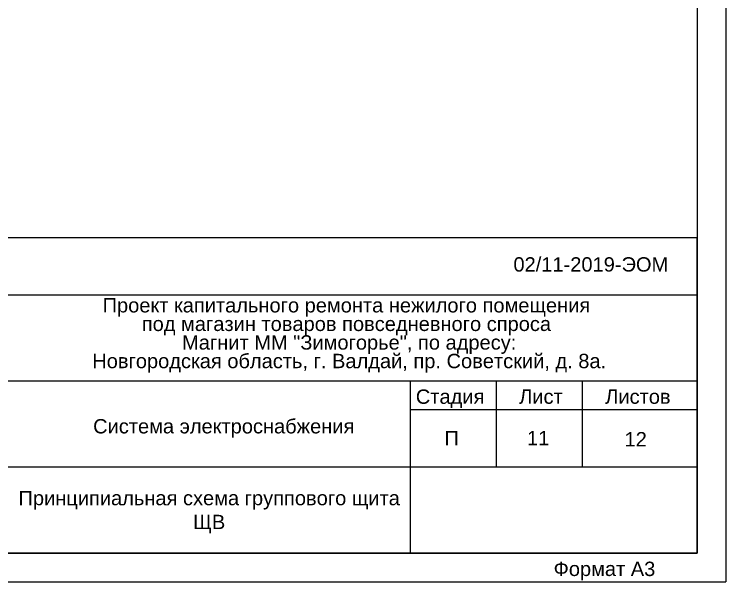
# Model space of a CAD drawing. Header units: metres. Extents: x -1525 to -1043, y -1331 to -1144.
# Drawn here: x -1254.14 to -1241.74, y -1264.78 to -1254.89 of the extents above; entities that cross this region are included whole.
import ezdxf
from ezdxf.enums import TextEntityAlignment as Align

# ---------------------------------------------------------------- set-up
doc = ezdxf.new("R2010")
doc.units = ezdxf.units.M
doc.header["$MEASUREMENT"] = 0
doc.layers.add('ELPROJECT', color=7, linetype='Continuous')
doc.styles.add('ELPROJECT', font='Arial')
doc.styles.add('GOST 2.304', font='CS_Gost2304.shx')
doc.styles.add('Style-Arial', font='arial.ttf')

msp = doc.modelspace()

# ---------------------------------------------------------------- linework, layer by layer
at = {"layer": 'ELPROJECT'}
for p, q in [((-1241.74082879, -1235.07673829), (-1241.74082879, -1264.77673829)), ((-1242.24082879, -1235.57673829), (-1242.24082879, -1264.27673829)), ((-1254.24082879, -1258.77673829), (-1242.24082879, -1258.77673829)), ((-1242.24082879, -1264.27673829), (-1242.24082879, -1258.77673829)), ((-1254.24082879, -1259.77673829), (-1242.24082879, -1259.77673829)), ((-1254.24082879, -1261.27673829), (-1242.24082879, -1261.27673829)), ((-1247.24082879, -1261.27673829), (-1247.24082879, -1264.27673829)), ((-1245.74082879, -1261.27673829), (-1245.74082879, -1262.77673829)), ((-1244.24082879, -1261.27673829), (-1244.24082879, -1262.77673829)), ((-1247.24082879, -1261.77673829), (-1242.24082879, -1261.77673829)), ((-1254.24082879, -1262.77673829), (-1242.24082879, -1262.77673829)), ((-1281.74082879, -1264.27673829), (-1242.24082879, -1264.27673829)), ((-1242.24082879, -1264.27673829), (-1260.74082879, -1264.27673829)), ((-1283.74082879, -1264.77673829), (-1241.74082879, -1264.77673829))]:
    msp.add_line(p, q, dxfattribs=at)

# ---------------------------------------------------------------- texts
at = {"color": 7, "linetype": 'Continuous', "lineweight": 13, "style": 'Style-Arial'}
msp.add_text('02/11-2019-ЭОМ', height=0.25, dxfattribs=at).set_placement((-1244.0918901, -1259.12312448), align=Align.TOP_CENTER)
at = {"color": 7, "linetype": 'Continuous', "lineweight": 13, "char_height": 0.25, "line_spacing_factor": 0.776524, "style": 'Style-Arial'}
for s, insert, attachment_point in [('Проект капитального ремонта нежилого помещения\\Pпод магазин товаров повседневного спроса\\P Магнит ММ "Зимогорье", по адресу:\\P Новгородская область, г. Валдай, пр. Советский, д. 8а.', (-1248.35012471, -1259.83511718), 2), ('Система электроснабжения', (-1250.4876117, -1262.10528176), 5)]:
    msp.add_mtext(s, dxfattribs=dict(at, insert=insert, attachment_point=attachment_point))
at = {"color": 7, "linetype": 'Continuous', "lineweight": 0, "char_height": 0.25, "attachment_point": 5, "line_spacing_factor": 0.72, "style": 'GOST 2.304'}
for s, insert in [('\\fArial|b0|i0|c204204|p39;П', (-1246.51522275, -1262.27398429)), ('{\\fArial|b0|i0|c204|p39;11}', (-1245.00992378, -1262.27398429)), ('{\\fArial|b0|i0|c204|p39;12}', (-1243.3105468, -1262.29391862))]:
    msp.add_mtext(s, dxfattribs=dict(at, insert=insert))
at = {"layer": 'ELPROJECT', "style": 'ELPROJECT'}
for s, p in [('Стадия', (-1247.14082879, -1261.67673829)), ('Лист', (-1245.34082879, -1261.67673829)), ('Листов', (-1243.84082879, -1261.67673829)), ('Принципиальная схема группового щита', (-1254.06284879, -1263.44340829)), ('ЩВ', (-1251.02100879, -1263.86006829)), ('Формат А3', (-1244.74082879, -1264.67673829))]:
    msp.add_text(s, height=0.25, dxfattribs=at).set_placement(p)

doc.saveas('drawing.dxf')
